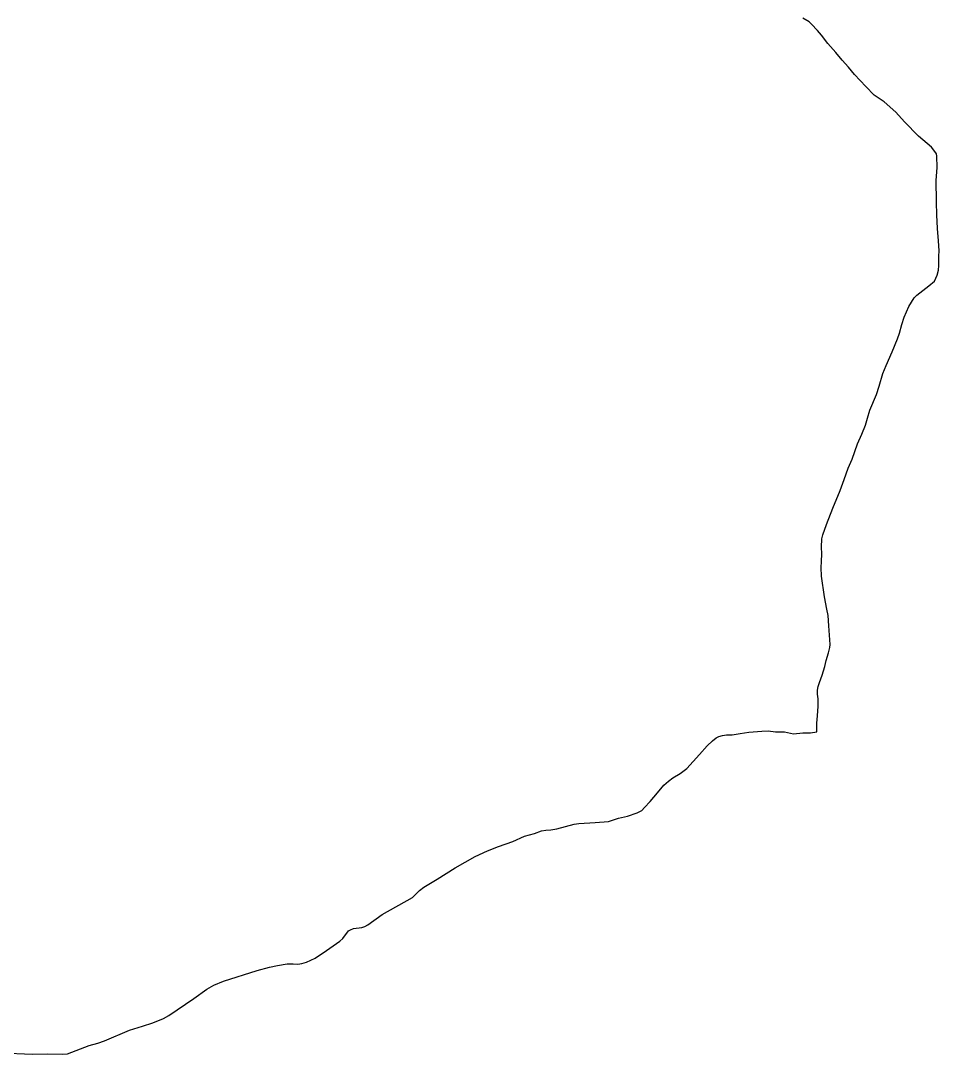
# Model space of a CAD drawing. Extents: x 1197506 to 1206978, y 6141540 to 6151741.
# Drawn here: x 1203914 to 1205781, y 6144539 to 6146640 of the extents above; entities that cross this region are included whole.
import ezdxf

# ---------------------------------------------------------------- set-up
doc = ezdxf.new("R2010")
doc.units = 0
doc.linetypes.add('CONTINU', pattern=[0])
doc.layers.add('1SECTION', color=7, linetype='CONTINU')

msp = doc.modelspace()

# ---------------------------------------------------------------- linework, layer by layer
at = {"layer": '1SECTION'}
msp.add_lwpolyline([(1203874.45, 6144542.02), (1203937.81, 6144539.66), (1203969.18, 6144540.17), (1204000.19, 6144539.26), (1204009.26, 6144540.45), (1204053.56, 6144557.37), (1204070.79, 6144562.2), (1204084.29, 6144566.99), (1204135.3, 6144588.13), (1204161.88, 6144596.18), (1204182.55, 6144603.43), (1204204.58, 6144612.32), (1204215.09, 6144617.99), (1204265.96, 6144652.89), (1204292.37, 6144671.53), (1204306.92, 6144679.65), (1204326.47, 6144688.2), (1204394.66, 6144709.73), (1204420.04, 6144716.48), (1204436.38, 6144719.8), (1204456.09, 6144723.45), (1204467.77, 6144723.5), (1204477.12, 6144722.73), (1204485.75, 6144723.78), (1204495.05, 6144726.6), (1204512.33, 6144734.72), (1204535.41, 6144750.47), (1204562.45, 6144769.45), (1204568.54, 6144774.45), (1204580.47, 6144789.95), (1204584.31, 6144792.47), (1204590.27, 6144795.12), (1204607.37, 6144797.31), (1204613.35, 6144799.18), (1204619.64, 6144802.24), (1204648.81, 6144823.81), (1204710.52, 6144857.98), (1204724.59, 6144872.1), (1204733.12, 6144879.22), (1204760.68, 6144895.46), (1204796.82, 6144918.29), (1204837.87, 6144941.21), (1204863.11, 6144952.62), (1204885.22, 6144961.54), (1204914.58, 6144972.07), (1204937.68, 6144982.64), (1204958.46, 6144988.35), (1204972.5, 6144993.63), (1204981.49, 6144995.07), (1204991.75, 6144995.48), (1205003.72, 6144997.54), (1205038.86, 6145007.23), (1205048.14, 6145008.76), (1205081.87, 6145010.24), (1205108.63, 6145012.54), (1205128.71, 6145019.17), (1205147.55, 6145023.64), (1205166.72, 6145030), (1205176.16, 6145034.81), (1205181.96, 6145040.73), (1205193.23, 6145053.35), (1205208.19, 6145070.7), (1205221.28, 6145086.2), (1205230.63, 6145094.48), (1205239.54, 6145101.44), (1205254.47, 6145110.04), (1205267.62, 6145120.2), (1205293.51, 6145148.42), (1205309.23, 6145166.32), (1205320.07, 6145176.56), (1205327.53, 6145182.8), (1205332.89, 6145185.53), (1205340.13, 6145187.58), (1205348.27, 6145188.49), (1205359.66, 6145188.64), (1205376.52, 6145191.64), (1205394.03, 6145194.25), (1205420.5, 6145195.9), (1205432.85, 6145196.92), (1205447.89, 6145194.79), (1205459.38, 6145195.12), (1205466.61, 6145194.79), (1205484.28, 6145190.89), (1205503.76, 6145192.76), (1205519.3, 6145193.1), (1205532.03, 6145194.93), (1205532.08, 6145196.47), (1205532.09, 6145212.47), (1205533.12, 6145227.1), (1205535.03, 6145247.07), (1205534.55, 6145261.58), (1205533.61, 6145271.07), (1205533.3, 6145279.46), (1205534.94, 6145286.88), (1205537.46, 6145295), (1205542.92, 6145310.19), (1205548.45, 6145327.84), (1205551.18, 6145339.49), (1205555.9, 6145355.68), (1205558.35, 6145366.06), (1205559.12, 6145372.57), (1205556.5, 6145410.13), (1205554.9, 6145431.13), (1205552.62, 6145444.34), (1205547.28, 6145469.36), (1205541.75, 6145511.1), (1205540.61, 6145528.72), (1205541.5, 6145541.21), (1205542.27, 6145556.9), (1205541.74, 6145569.98), (1205542.28, 6145586.86), (1205543.85, 6145595.3), (1205551.76, 6145616.43), (1205564.59, 6145649.64), (1205579.57, 6145685.23), (1205587.75, 6145707.92), (1205595.99, 6145730.68), (1205603.72, 6145749.07), (1205614.84, 6145780.07), (1205623.54, 6145799.77), (1205630.61, 6145818.13), (1205635.12, 6145832.55), (1205639.72, 6145848.97), (1205653.14, 6145880.39), (1205658.58, 6145897.28), (1205666.3, 6145922.9), (1205672.96, 6145939.56), (1205685.39, 6145967.3), (1205695.96, 6145993.51), (1205700.26, 6146005.5), (1205704.76, 6146022.88), (1205709.4, 6146037.74), (1205718.7, 6146059.56), (1205729.92, 6146077.28), (1205735.27, 6146082.6), (1205759.89, 6146101.71), (1205771.01, 6146111.06), (1205776.29, 6146123.38), (1205778.9, 6146133.15), (1205779.68, 6146142.6), (1205780.22, 6146161.42), (1205780.87, 6146172.38), (1205779.34, 6146192.99), (1205777.82, 6146209.69), (1205777.17, 6146217.36), (1205776.75, 6146233.12), (1205775.73, 6146244.48), (1205775.1, 6146272.65), (1205774.72, 6146315.61), (1205776.57, 6146341.79), (1205775.89, 6146364.8), (1205774.99, 6146369.65), (1205772.01, 6146374.63), (1205764.68, 6146383.49), (1205738.37, 6146405.63), (1205710.2, 6146434.48), (1205692.84, 6146454.37), (1205669.03, 6146475.27), (1205648.62, 6146489.22), (1205631.28, 6146506.58), (1205608.2, 6146530.98), (1205596.05, 6146545.58), (1205583.33, 6146559.93), (1205570.87, 6146575.46), (1205554.25, 6146594.1), (1205541.67, 6146610.64), (1205533.65, 6146620.47), (1205521.42, 6146633.29), (1205516.11, 6146637.8), (1205503.27, 6146645.67)], dxfattribs=at)

doc.saveas('drawing.dxf')
